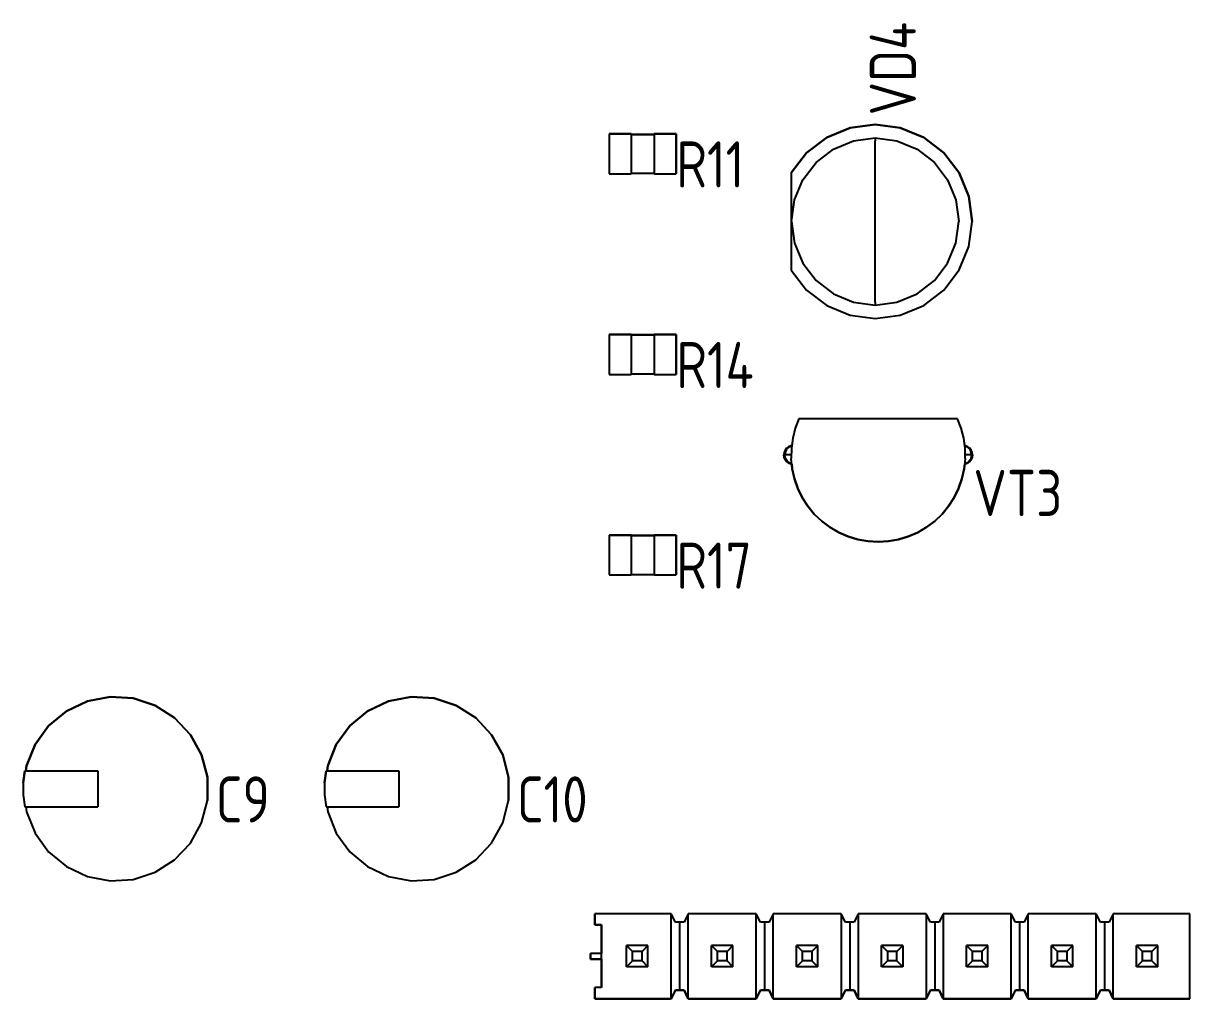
# Model space of a CAD drawing. Header units: inches. Extents: x 0 to 841, y -594 to 0.
# Drawn here: x 306.73 to 341.6, y -174.02 to -144.85 of the extents above; entities that cross this region are included whole.
import ezdxf

# ---------------------------------------------------------------- set-up
doc = ezdxf.new("R2010")
doc.units = ezdxf.units.IN
doc.header["$MEASUREMENT"] = 0
doc.styles.add('GOST type A0', font='gost.TTF', dxfattribs={"height": 2.116667})

msp = doc.modelspace()

# ---------------------------------------------------------------- linework, layer by layer
at = {"color": 7}
for p, q in [((324.243, -148.157), (324.243, -149.351)), ((324.903, -148.157), (324.243, -148.157)), ((324.243, -148.157), (324.243, -149.351)), ((324.243, -148.157), (324.903, -148.157)), ((324.243, -148.157), (324.243, -149.351)), ((324.903, -148.157), (324.243, -148.157)), ((324.243, -148.157), (324.243, -149.351)), ((324.243, -148.157), (324.903, -148.157)), ((324.903, -148.174), (324.903, -148.157)), ((324.903, -148.157), (324.903, -149.351)), ((324.903, -148.174), (324.903, -148.157)), ((324.903, -148.157), (324.903, -149.351)), ((326.249, -148.157), (325.589, -148.157)), ((325.589, -148.157), (325.589, -148.174)), ((325.589, -148.157), (325.589, -149.351)), ((325.589, -148.157), (326.249, -148.157)), ((326.249, -148.157), (325.589, -148.157)), ((325.589, -148.157), (325.589, -148.174)), ((325.589, -148.157), (325.589, -149.351)), ((325.589, -148.157), (326.249, -148.157)), ((326.249, -149.351), (326.249, -148.157)), ((326.249, -148.157), (326.249, -149.351)), ((326.249, -149.351), (326.249, -148.157)), ((326.249, -148.157), (326.249, -149.351)), ((331.446, -147.978), (330.747, -148.267)), ((330.747, -148.267), (331.446, -147.978)), ((331.446, -147.978), (330.747, -148.267)), ((330.747, -148.267), (331.446, -147.978)), ((332.196, -147.879), (331.446, -147.978)), ((331.446, -147.978), (332.196, -147.879)), ((332.196, -147.879), (331.446, -147.978)), ((331.446, -147.978), (332.196, -147.879)), ((332.947, -147.978), (332.196, -147.879)), ((332.196, -147.879), (332.947, -147.978)), ((332.947, -147.978), (332.196, -147.879)), ((332.196, -147.879), (332.947, -147.978)), ((333.646, -148.267), (332.947, -147.978)), ((332.947, -147.978), (333.646, -148.267)), ((333.646, -148.267), (332.947, -147.978)), ((332.947, -147.978), (333.646, -148.267)), ((325.589, -148.174), (324.903, -148.174)), ((324.903, -148.174), (325.589, -148.174)), ((325.589, -148.174), (324.903, -148.174)), ((324.903, -148.174), (325.589, -148.174)), ((330.747, -148.267), (330.147, -148.727)), ((330.147, -148.727), (330.747, -148.267)), ((330.747, -148.267), (330.147, -148.727)), ((330.147, -148.727), (330.747, -148.267)), ((330.946, -148.614), (331.549, -148.364)), ((330.946, -148.614), (331.549, -148.364)), ((331.549, -148.364), (332.196, -148.279)), ((331.549, -148.364), (332.196, -148.279)), ((332.196, -148.279), (332.843, -148.364)), ((332.196, -148.279), (332.196, -148.364)), ((332.196, -148.279), (332.843, -148.364)), ((332.196, -148.279), (332.196, -148.364)), ((332.196, -148.614), (332.196, -148.364)), ((332.196, -148.614), (332.196, -148.364)), ((332.843, -148.364), (333.446, -148.614)), ((332.843, -148.364), (333.446, -148.614)), ((334.247, -148.728), (333.646, -148.267)), ((333.646, -148.267), (334.247, -148.728)), ((334.247, -148.728), (333.646, -148.267)), ((333.646, -148.267), (334.247, -148.728)), ((330.147, -148.727), (329.686, -149.326)), ((329.686, -149.326), (330.147, -148.727)), ((330.147, -148.727), (329.686, -149.326)), ((329.686, -149.326), (330.147, -148.727)), ((330.428, -149.011), (330.946, -148.614)), ((330.428, -149.011), (330.946, -148.614)), ((332.196, -149.011), (332.196, -148.614)), ((332.196, -149.011), (332.196, -148.614)), ((333.446, -148.614), (333.964, -149.011)), ((333.446, -148.614), (333.964, -149.011)), ((334.708, -149.329), (334.247, -148.728)), ((334.247, -148.728), (334.708, -149.329)), ((334.708, -149.329), (334.247, -148.728)), ((334.247, -148.728), (334.708, -149.329)), ((330.031, -149.529), (330.428, -149.011)), ((330.031, -149.529), (330.428, -149.011)), ((332.196, -149.529), (332.196, -149.011)), ((332.196, -149.529), (332.196, -149.011)), ((333.964, -149.011), (334.361, -149.529)), ((333.964, -149.011), (334.361, -149.529)), ((324.243, -149.351), (324.903, -149.351)), ((324.243, -149.351), (324.903, -149.351)), ((324.243, -149.351), (324.903, -149.351)), ((324.243, -149.351), (324.903, -149.351)), ((324.903, -149.351), (324.903, -149.334)), ((324.903, -149.334), (325.589, -149.334)), ((324.903, -149.334), (325.589, -149.334)), ((324.903, -149.351), (324.903, -149.334)), ((324.903, -149.334), (325.589, -149.334)), ((324.903, -149.334), (325.589, -149.334)), ((325.589, -149.334), (325.589, -149.351)), ((325.589, -149.334), (325.589, -149.351)), ((325.589, -149.351), (326.249, -149.351)), ((325.589, -149.351), (326.249, -149.351)), ((325.589, -149.351), (326.249, -149.351)), ((325.589, -149.351), (326.249, -149.351)), ((329.686, -149.326), (329.686, -152.231)), ((329.686, -149.326), (329.686, -152.231)), ((329.686, -149.326), (329.686, -152.231)), ((329.686, -149.326), (329.686, -152.231)), ((329.781, -150.132), (330.031, -149.529)), ((329.781, -150.132), (330.031, -149.529)), ((332.196, -150.132), (332.196, -149.529)), ((332.196, -150.132), (332.196, -149.529)), ((334.361, -149.529), (334.611, -150.132)), ((334.361, -149.529), (334.611, -150.132)), ((334.997, -150.028), (334.708, -149.329)), ((334.708, -149.329), (334.997, -150.028)), ((334.997, -150.028), (334.708, -149.329)), ((334.708, -149.329), (334.997, -150.028)), ((329.696, -150.779), (329.781, -150.132)), ((329.696, -150.779), (329.781, -150.132)), ((332.196, -150.779), (332.196, -150.132)), ((332.196, -150.779), (332.196, -150.132)), ((334.611, -150.132), (334.696, -150.779)), ((334.611, -150.132), (334.696, -150.779)), ((335.096, -150.779), (334.997, -150.028)), ((334.997, -150.028), (335.096, -150.779)), ((335.096, -150.779), (334.997, -150.028)), ((334.997, -150.028), (335.096, -150.779)), ((329.696, -150.779), (329.781, -151.426)), ((329.696, -150.779), (329.781, -151.426)), ((332.196, -151.426), (332.196, -150.779)), ((332.196, -151.426), (332.196, -150.779)), ((334.611, -151.426), (334.696, -150.779)), ((334.611, -151.426), (334.696, -150.779)), ((334.997, -151.529), (335.096, -150.779)), ((334.997, -151.529), (335.096, -150.779)), ((334.997, -151.529), (335.096, -150.779)), ((334.997, -151.529), (335.096, -150.779)), ((329.781, -151.426), (330.031, -152.029)), ((329.781, -151.426), (330.031, -152.029)), ((332.196, -152.029), (332.196, -151.426)), ((332.196, -152.029), (332.196, -151.426)), ((334.361, -152.029), (334.611, -151.426)), ((334.361, -152.029), (334.611, -151.426)), ((334.708, -152.229), (334.997, -151.529)), ((334.708, -152.229), (334.997, -151.529)), ((334.708, -152.229), (334.997, -151.529)), ((334.708, -152.229), (334.997, -151.529)), ((329.686, -152.231), (330.147, -152.831)), ((329.686, -152.231), (330.147, -152.831)), ((329.686, -152.231), (330.147, -152.831)), ((329.686, -152.231), (330.147, -152.831)), ((330.031, -152.029), (330.428, -152.547)), ((330.031, -152.029), (330.428, -152.547)), ((332.196, -152.547), (332.196, -152.029)), ((332.196, -152.547), (332.196, -152.029)), ((333.964, -152.547), (334.361, -152.029)), ((333.964, -152.547), (334.361, -152.029)), ((334.247, -152.83), (334.708, -152.229)), ((334.247, -152.83), (334.708, -152.229)), ((334.247, -152.83), (334.708, -152.229)), ((334.247, -152.83), (334.708, -152.229)), ((330.428, -152.547), (330.946, -152.944)), ((330.428, -152.547), (330.946, -152.944)), ((332.196, -152.944), (332.196, -152.547)), ((332.196, -152.944), (332.196, -152.547)), ((333.446, -152.944), (333.964, -152.547)), ((333.446, -152.944), (333.964, -152.547)), ((330.147, -152.831), (330.747, -153.291)), ((330.147, -152.831), (330.747, -153.291)), ((330.147, -152.831), (330.747, -153.291)), ((330.147, -152.831), (330.747, -153.291)), ((330.946, -152.944), (331.549, -153.194)), ((330.946, -152.944), (331.549, -153.194)), ((332.196, -153.194), (332.196, -152.944)), ((332.196, -153.194), (332.196, -152.944)), ((332.843, -153.194), (333.446, -152.944)), ((332.843, -153.194), (333.446, -152.944)), ((333.646, -153.29), (334.247, -152.83)), ((333.646, -153.29), (334.247, -152.83)), ((333.646, -153.29), (334.247, -152.83)), ((333.646, -153.29), (334.247, -152.83)), ((330.747, -153.291), (331.446, -153.58)), ((330.747, -153.291), (331.446, -153.58)), ((330.747, -153.291), (331.446, -153.58)), ((330.747, -153.291), (331.446, -153.58)), ((331.549, -153.194), (332.196, -153.279)), ((331.549, -153.194), (332.196, -153.279)), ((332.196, -153.279), (332.843, -153.194)), ((332.196, -153.194), (332.196, -153.279)), ((332.196, -153.279), (332.843, -153.194)), ((332.196, -153.194), (332.196, -153.279)), ((332.947, -153.58), (333.646, -153.29)), ((332.947, -153.58), (333.646, -153.29)), ((332.947, -153.58), (333.646, -153.29)), ((332.947, -153.58), (333.646, -153.29)), ((331.446, -153.58), (332.196, -153.679)), ((331.446, -153.58), (332.196, -153.679)), ((331.446, -153.58), (332.196, -153.679)), ((331.446, -153.58), (332.196, -153.679)), ((332.196, -153.679), (332.947, -153.58)), ((332.196, -153.679), (332.947, -153.58)), ((332.196, -153.679), (332.947, -153.58)), ((332.196, -153.679), (332.947, -153.58)), ((324.243, -154.157), (324.243, -155.351)), ((324.903, -154.157), (324.243, -154.157)), ((324.243, -154.157), (324.243, -155.351)), ((324.243, -154.157), (324.903, -154.157)), ((324.243, -154.157), (324.243, -155.351)), ((324.903, -154.157), (324.243, -154.157)), ((324.243, -154.157), (324.243, -155.351)), ((324.243, -154.157), (324.903, -154.157)), ((324.903, -154.174), (324.903, -154.157)), ((324.903, -154.157), (324.903, -155.351)), ((324.903, -154.174), (324.903, -154.157)), ((324.903, -154.157), (324.903, -155.351)), ((325.589, -154.174), (324.903, -154.174)), ((324.903, -154.174), (325.589, -154.174)), ((325.589, -154.174), (324.903, -154.174)), ((324.903, -154.174), (325.589, -154.174)), ((326.249, -154.157), (325.589, -154.157)), ((325.589, -154.157), (325.589, -154.174)), ((325.589, -154.157), (325.589, -155.351)), ((325.589, -154.157), (326.249, -154.157)), ((326.249, -154.157), (325.589, -154.157)), ((325.589, -154.157), (325.589, -154.174)), ((325.589, -154.157), (325.589, -155.351)), ((325.589, -154.157), (326.249, -154.157)), ((326.249, -155.351), (326.249, -154.157)), ((326.249, -154.157), (326.249, -155.351)), ((326.249, -155.351), (326.249, -154.157)), ((326.249, -154.157), (326.249, -155.351)), ((324.243, -155.351), (324.903, -155.351)), ((324.243, -155.351), (324.903, -155.351)), ((324.243, -155.351), (324.903, -155.351)), ((324.243, -155.351), (324.903, -155.351)), ((324.903, -155.351), (324.903, -155.334)), ((324.903, -155.334), (325.589, -155.334)), ((324.903, -155.334), (325.589, -155.334)), ((324.903, -155.351), (324.903, -155.334)), ((324.903, -155.334), (325.589, -155.334)), ((324.903, -155.334), (325.589, -155.334)), ((325.589, -155.334), (325.589, -155.351)), ((325.589, -155.334), (325.589, -155.351)), ((325.589, -155.351), (326.249, -155.351)), ((325.589, -155.351), (326.249, -155.351)), ((325.589, -155.351), (326.249, -155.351)), ((325.589, -155.351), (326.249, -155.351)), ((329.917, -156.679), (329.807, -156.964)), ((329.917, -156.679), (329.807, -156.964)), ((329.917, -156.679), (329.807, -156.964)), ((329.917, -156.679), (329.807, -156.964)), ((334.655, -156.679), (329.917, -156.679)), ((334.655, -156.679), (329.917, -156.679)), ((334.655, -156.679), (329.917, -156.679)), ((334.655, -156.679), (329.917, -156.679)), ((334.765, -156.964), (334.655, -156.679)), ((334.765, -156.964), (334.655, -156.679)), ((334.765, -156.964), (334.655, -156.679)), ((334.765, -156.964), (334.655, -156.679)), ((329.807, -156.964), (329.731, -157.261)), ((329.807, -156.964), (329.731, -157.261)), ((329.807, -156.964), (329.731, -157.261)), ((329.807, -156.964), (329.731, -157.261)), ((334.841, -157.261), (334.765, -156.964)), ((334.841, -157.261), (334.765, -156.964)), ((334.841, -157.261), (334.765, -156.964)), ((334.841, -157.261), (334.765, -156.964)), ((329.549, -157.561), (329.504, -157.619)), ((329.549, -157.561), (329.504, -157.619)), ((329.549, -157.561), (329.504, -157.619)), ((329.549, -157.561), (329.504, -157.619)), ((329.575, -157.561), (329.532, -157.619)), ((329.575, -157.561), (329.532, -157.619)), ((329.606, -157.517), (329.549, -157.561)), ((329.606, -157.517), (329.549, -157.561)), ((329.606, -157.517), (329.549, -157.561)), ((329.606, -157.517), (329.549, -157.561)), ((329.631, -157.517), (329.575, -157.561)), ((329.631, -157.517), (329.575, -157.561)), ((329.674, -157.489), (329.606, -157.517)), ((329.674, -157.489), (329.606, -157.517)), ((329.674, -157.489), (329.606, -157.517)), ((329.674, -157.489), (329.606, -157.517)), ((329.696, -157.489), (329.631, -157.517)), ((329.696, -157.489), (329.631, -157.517)), ((329.7, -157.486), (329.674, -157.489)), ((329.7, -157.486), (329.674, -157.489)), ((329.7, -157.486), (329.674, -157.489)), ((329.7, -157.486), (329.674, -157.489)), ((329.69, -157.564), (329.685, -157.87)), ((329.69, -157.564), (329.685, -157.87)), ((329.731, -157.261), (329.69, -157.564)), ((329.731, -157.261), (329.69, -157.564)), ((329.7, -157.489), (329.696, -157.489)), ((329.7, -157.489), (329.696, -157.489)), ((329.731, -157.261), (329.7, -157.486)), ((329.731, -157.261), (329.7, -157.486)), ((334.872, -157.489), (334.841, -157.261)), ((334.882, -157.564), (334.841, -157.261)), ((334.872, -157.489), (334.841, -157.261)), ((334.882, -157.564), (334.841, -157.261)), ((334.898, -157.489), (334.872, -157.486)), ((334.872, -157.486), (334.872, -157.489)), ((334.898, -157.489), (334.872, -157.486)), ((334.898, -157.489), (334.872, -157.486)), ((334.872, -157.486), (334.872, -157.489)), ((334.898, -157.489), (334.872, -157.486)), ((334.876, -157.489), (334.872, -157.489)), ((334.876, -157.489), (334.872, -157.489)), ((334.941, -157.517), (334.876, -157.489)), ((334.941, -157.517), (334.876, -157.489)), ((334.887, -157.87), (334.882, -157.564)), ((334.887, -157.87), (334.882, -157.564)), ((334.966, -157.517), (334.898, -157.489)), ((334.966, -157.517), (334.898, -157.489)), ((334.966, -157.517), (334.898, -157.489)), ((334.966, -157.517), (334.898, -157.489)), ((334.997, -157.561), (334.941, -157.517)), ((334.997, -157.561), (334.941, -157.517)), ((335.024, -157.561), (334.966, -157.517)), ((335.024, -157.561), (334.966, -157.517)), ((335.024, -157.561), (334.966, -157.517)), ((335.024, -157.561), (334.966, -157.517)), ((335.04, -157.619), (334.997, -157.561)), ((335.04, -157.619), (334.997, -157.561)), ((335.068, -157.619), (335.024, -157.561)), ((335.068, -157.619), (335.024, -157.561)), ((335.068, -157.619), (335.024, -157.561)), ((335.068, -157.619), (335.024, -157.561)), ((329.476, -157.687), (329.467, -157.759)), ((329.476, -157.687), (329.467, -157.759)), ((329.476, -157.687), (329.467, -157.759)), ((329.476, -157.687), (329.467, -157.759)), ((329.467, -157.759), (329.476, -157.831)), ((329.476, -157.831), (329.467, -157.759)), ((329.47, -157.759), (329.467, -157.759)), ((329.467, -157.759), (329.476, -157.831)), ((329.476, -157.831), (329.467, -157.759)), ((329.47, -157.759), (329.467, -157.759)), ((329.48, -157.759), (329.47, -157.759)), ((329.48, -157.759), (329.47, -157.759)), ((329.504, -157.619), (329.476, -157.687)), ((329.504, -157.619), (329.476, -157.687)), ((329.504, -157.619), (329.476, -157.687)), ((329.504, -157.619), (329.476, -157.687)), ((329.476, -157.831), (329.504, -157.899)), ((329.504, -157.899), (329.476, -157.831)), ((329.476, -157.831), (329.504, -157.899)), ((329.504, -157.899), (329.476, -157.831)), ((329.497, -157.759), (329.48, -157.759)), ((329.497, -157.759), (329.48, -157.759)), ((329.505, -157.687), (329.497, -157.759)), ((329.505, -157.687), (329.497, -157.759)), ((329.505, -157.831), (329.497, -157.759)), ((329.687, -157.759), (329.497, -157.759)), ((329.505, -157.831), (329.497, -157.759)), ((329.687, -157.759), (329.497, -157.759)), ((329.504, -157.899), (329.549, -157.956)), ((329.549, -157.956), (329.504, -157.899)), ((329.504, -157.899), (329.549, -157.956)), ((329.549, -157.956), (329.504, -157.899)), ((329.532, -157.619), (329.505, -157.687)), ((329.532, -157.619), (329.505, -157.687)), ((329.532, -157.899), (329.505, -157.831)), ((329.532, -157.899), (329.505, -157.831)), ((329.575, -157.956), (329.532, -157.899)), ((329.575, -157.956), (329.532, -157.899)), ((329.716, -158.174), (329.685, -157.87)), ((329.716, -158.174), (329.685, -157.87)), ((334.887, -157.87), (334.856, -158.174)), ((334.887, -157.87), (334.856, -158.174)), ((335.075, -157.759), (334.885, -157.759)), ((335.075, -157.759), (334.885, -157.759)), ((335.04, -157.899), (334.997, -157.956)), ((335.04, -157.899), (334.997, -157.956)), ((335.024, -157.956), (335.068, -157.899)), ((335.068, -157.899), (335.024, -157.956)), ((335.024, -157.956), (335.068, -157.899)), ((335.068, -157.899), (335.024, -157.956)), ((335.067, -157.687), (335.04, -157.619)), ((335.067, -157.687), (335.04, -157.619)), ((335.067, -157.831), (335.04, -157.899)), ((335.067, -157.831), (335.04, -157.899)), ((335.075, -157.759), (335.067, -157.687)), ((335.075, -157.759), (335.067, -157.687)), ((335.075, -157.759), (335.067, -157.831)), ((335.075, -157.759), (335.067, -157.831)), ((335.096, -157.687), (335.068, -157.619)), ((335.096, -157.687), (335.068, -157.619)), ((335.096, -157.687), (335.068, -157.619)), ((335.096, -157.687), (335.068, -157.619)), ((335.068, -157.899), (335.096, -157.831)), ((335.096, -157.831), (335.068, -157.899)), ((335.068, -157.899), (335.096, -157.831)), ((335.096, -157.831), (335.068, -157.899)), ((335.092, -157.759), (335.075, -157.759)), ((335.092, -157.759), (335.075, -157.759)), ((335.102, -157.759), (335.092, -157.759)), ((335.102, -157.759), (335.092, -157.759)), ((335.105, -157.759), (335.096, -157.687)), ((335.105, -157.759), (335.096, -157.687)), ((335.105, -157.759), (335.096, -157.687)), ((335.105, -157.759), (335.096, -157.687)), ((335.096, -157.831), (335.105, -157.759)), ((335.105, -157.759), (335.096, -157.831)), ((335.096, -157.831), (335.105, -157.759)), ((335.105, -157.759), (335.096, -157.831)), ((335.105, -157.759), (335.102, -157.759)), ((335.105, -157.759), (335.102, -157.759)), ((329.549, -157.956), (329.606, -158.001)), ((329.606, -158.001), (329.549, -157.956)), ((329.549, -157.956), (329.606, -158.001)), ((329.606, -158.001), (329.549, -157.956)), ((329.631, -158.001), (329.575, -157.956)), ((329.631, -158.001), (329.575, -157.956)), ((329.606, -158.001), (329.674, -158.029)), ((329.674, -158.029), (329.606, -158.001)), ((329.606, -158.001), (329.674, -158.029)), ((329.674, -158.029), (329.606, -158.001)), ((329.696, -158.029), (329.631, -158.001)), ((329.696, -158.029), (329.631, -158.001)), ((329.674, -158.029), (329.701, -158.032)), ((329.701, -158.032), (329.674, -158.029)), ((329.674, -158.029), (329.701, -158.032)), ((329.701, -158.032), (329.674, -158.029)), ((329.701, -158.029), (329.696, -158.029)), ((329.701, -158.029), (329.696, -158.029)), ((329.701, -158.032), (329.716, -158.174)), ((329.701, -158.032), (329.716, -158.174)), ((329.716, -158.174), (329.782, -158.472)), ((329.782, -158.472), (329.716, -158.174)), ((329.716, -158.174), (329.782, -158.472)), ((329.782, -158.472), (329.716, -158.174)), ((334.79, -158.472), (334.856, -158.174)), ((334.856, -158.174), (334.79, -158.472)), ((334.79, -158.472), (334.856, -158.174)), ((334.856, -158.174), (334.79, -158.472)), ((334.856, -158.174), (334.871, -158.029)), ((334.856, -158.174), (334.871, -158.029)), ((334.871, -158.029), (334.871, -158.032)), ((334.871, -158.032), (334.898, -158.029)), ((334.876, -158.029), (334.871, -158.029)), ((334.898, -158.029), (334.871, -158.032)), ((334.871, -158.029), (334.871, -158.032)), ((334.871, -158.032), (334.898, -158.029)), ((334.876, -158.029), (334.871, -158.029)), ((334.898, -158.029), (334.871, -158.032)), ((334.941, -158.001), (334.876, -158.029)), ((334.941, -158.001), (334.876, -158.029)), ((334.898, -158.029), (334.966, -158.001)), ((334.966, -158.001), (334.898, -158.029)), ((334.898, -158.029), (334.966, -158.001)), ((334.966, -158.001), (334.898, -158.029)), ((334.997, -157.956), (334.941, -158.001)), ((334.997, -157.956), (334.941, -158.001)), ((334.966, -158.001), (335.024, -157.956)), ((335.024, -157.956), (334.966, -158.001)), ((334.966, -158.001), (335.024, -157.956)), ((335.024, -157.956), (334.966, -158.001)), ((329.782, -158.472), (329.883, -158.761)), ((329.883, -158.761), (329.782, -158.472)), ((329.782, -158.472), (329.883, -158.761)), ((329.883, -158.761), (329.782, -158.472)), ((334.689, -158.761), (334.79, -158.472)), ((334.79, -158.472), (334.689, -158.761)), ((334.689, -158.761), (334.79, -158.472)), ((334.79, -158.472), (334.689, -158.761)), ((329.883, -158.761), (330.017, -159.036)), ((330.017, -159.036), (329.883, -158.761)), ((329.883, -158.761), (330.017, -159.036)), ((330.017, -159.036), (329.883, -158.761)), ((334.555, -159.036), (334.689, -158.761)), ((334.689, -158.761), (334.555, -159.036)), ((334.555, -159.036), (334.689, -158.761)), ((334.689, -158.761), (334.555, -159.036)), ((330.017, -159.036), (330.183, -159.293)), ((330.183, -159.293), (330.017, -159.036)), ((330.017, -159.036), (330.183, -159.293)), ((330.183, -159.293), (330.017, -159.036)), ((330.183, -159.293), (330.377, -159.53)), ((330.377, -159.53), (330.183, -159.293)), ((330.183, -159.293), (330.377, -159.53)), ((330.377, -159.53), (330.183, -159.293)), ((334.195, -159.53), (334.389, -159.293)), ((334.389, -159.293), (334.195, -159.53)), ((334.195, -159.53), (334.389, -159.293)), ((334.389, -159.293), (334.195, -159.53)), ((334.389, -159.293), (334.555, -159.036)), ((334.555, -159.036), (334.389, -159.293)), ((334.389, -159.293), (334.555, -159.036)), ((334.555, -159.036), (334.389, -159.293)), ((330.377, -159.53), (330.598, -159.741)), ((330.598, -159.741), (330.377, -159.53)), ((330.377, -159.53), (330.598, -159.741)), ((330.598, -159.741), (330.377, -159.53)), ((333.974, -159.741), (334.195, -159.53)), ((334.195, -159.53), (333.974, -159.741)), ((333.974, -159.741), (334.195, -159.53)), ((334.195, -159.53), (333.974, -159.741)), ((330.598, -159.741), (330.842, -159.925)), ((330.842, -159.925), (330.598, -159.741)), ((330.598, -159.741), (330.842, -159.925)), ((330.842, -159.925), (330.598, -159.741)), ((330.842, -159.925), (331.106, -160.08)), ((331.106, -160.08), (330.842, -159.925)), ((330.842, -159.925), (331.106, -160.08)), ((331.106, -160.08), (330.842, -159.925)), ((333.466, -160.08), (333.73, -159.925)), ((333.73, -159.925), (333.466, -160.08)), ((333.466, -160.08), (333.73, -159.925)), ((333.73, -159.925), (333.466, -160.08)), ((333.73, -159.925), (333.974, -159.741)), ((333.974, -159.741), (333.73, -159.925)), ((333.73, -159.925), (333.974, -159.741)), ((333.974, -159.741), (333.73, -159.925)), ((324.243, -160.157), (324.243, -161.351)), ((324.903, -160.157), (324.243, -160.157)), ((324.243, -160.157), (324.243, -161.351)), ((324.243, -160.157), (324.903, -160.157)), ((324.243, -160.157), (324.243, -161.351)), ((324.903, -160.157), (324.243, -160.157)), ((324.243, -160.157), (324.243, -161.351)), ((324.243, -160.157), (324.903, -160.157)), ((324.903, -160.174), (324.903, -160.157)), ((324.903, -160.157), (324.903, -161.351)), ((324.903, -160.174), (324.903, -160.157)), ((324.903, -160.157), (324.903, -161.351)), ((325.589, -160.174), (324.903, -160.174)), ((324.903, -160.174), (325.589, -160.174)), ((325.589, -160.174), (324.903, -160.174)), ((324.903, -160.174), (325.589, -160.174)), ((326.249, -160.157), (325.589, -160.157)), ((325.589, -160.157), (325.589, -160.174)), ((325.589, -160.157), (325.589, -161.351)), ((325.589, -160.157), (326.249, -160.157)), ((326.249, -160.157), (325.589, -160.157)), ((325.589, -160.157), (325.589, -160.174)), ((325.589, -160.157), (325.589, -161.351)), ((325.589, -160.157), (326.249, -160.157)), ((326.249, -161.351), (326.249, -160.157)), ((326.249, -160.157), (326.249, -161.351)), ((326.249, -161.351), (326.249, -160.157)), ((326.249, -160.157), (326.249, -161.351)), ((331.106, -160.08), (331.387, -160.202)), ((331.387, -160.202), (331.106, -160.08)), ((331.106, -160.08), (331.387, -160.202)), ((331.387, -160.202), (331.106, -160.08)), ((331.387, -160.202), (331.68, -160.291)), ((331.68, -160.291), (331.387, -160.202)), ((331.387, -160.202), (331.68, -160.291)), ((331.68, -160.291), (331.387, -160.202)), ((331.68, -160.291), (331.981, -160.344)), ((331.981, -160.344), (331.68, -160.291)), ((331.68, -160.291), (331.981, -160.344)), ((331.981, -160.344), (331.68, -160.291)), ((331.981, -160.344), (332.286, -160.362)), ((332.286, -160.362), (331.981, -160.344)), ((331.981, -160.344), (332.286, -160.362)), ((332.286, -160.362), (331.981, -160.344)), ((332.286, -160.362), (332.591, -160.344)), ((332.591, -160.344), (332.286, -160.362)), ((332.286, -160.362), (332.591, -160.344)), ((332.591, -160.344), (332.286, -160.362)), ((332.591, -160.344), (332.893, -160.291)), ((332.893, -160.291), (332.591, -160.344)), ((332.591, -160.344), (332.893, -160.291)), ((332.893, -160.291), (332.591, -160.344)), ((332.893, -160.291), (333.185, -160.202)), ((333.185, -160.202), (332.893, -160.291)), ((332.893, -160.291), (333.185, -160.202)), ((333.185, -160.202), (332.893, -160.291)), ((333.185, -160.202), (333.466, -160.08)), ((333.466, -160.08), (333.185, -160.202)), ((333.185, -160.202), (333.466, -160.08)), ((333.466, -160.08), (333.185, -160.202)), ((324.243, -161.351), (324.903, -161.351)), ((324.243, -161.351), (324.903, -161.351)), ((324.243, -161.351), (324.903, -161.351)), ((324.243, -161.351), (324.903, -161.351)), ((324.903, -161.351), (324.903, -161.334)), ((324.903, -161.334), (325.589, -161.334)), ((324.903, -161.334), (325.589, -161.334)), ((324.903, -161.351), (324.903, -161.334)), ((324.903, -161.334), (325.589, -161.334)), ((324.903, -161.334), (325.589, -161.334)), ((325.589, -161.334), (325.589, -161.351)), ((325.589, -161.334), (325.589, -161.351)), ((325.589, -161.351), (326.249, -161.351)), ((325.589, -161.351), (326.249, -161.351)), ((325.589, -161.351), (326.249, -161.351)), ((325.589, -161.351), (326.249, -161.351)), ((308.65, -165.127), (308.025, -165.421)), ((308.025, -165.421), (308.65, -165.127)), ((308.65, -165.127), (308.025, -165.421)), ((308.025, -165.421), (308.65, -165.127)), ((309.328, -164.998), (308.65, -165.127)), ((308.65, -165.127), (309.328, -164.998)), ((309.328, -164.998), (308.65, -165.127)), ((308.65, -165.127), (309.328, -164.998)), ((310.018, -165.041), (309.328, -164.998)), ((309.328, -164.998), (310.018, -165.041)), ((310.018, -165.041), (309.328, -164.998)), ((309.328, -164.998), (310.018, -165.041)), ((310.675, -165.255), (310.018, -165.041)), ((310.018, -165.041), (310.675, -165.255)), ((310.675, -165.255), (310.018, -165.041)), ((310.018, -165.041), (310.675, -165.255)), ((317.65, -165.127), (317.025, -165.421)), ((317.025, -165.421), (317.65, -165.127)), ((317.65, -165.127), (317.025, -165.421)), ((317.025, -165.421), (317.65, -165.127)), ((318.328, -164.998), (317.65, -165.127)), ((317.65, -165.127), (318.328, -164.998)), ((318.328, -164.998), (317.65, -165.127)), ((317.65, -165.127), (318.328, -164.998)), ((319.018, -165.041), (318.328, -164.998)), ((318.328, -164.998), (319.018, -165.041)), ((319.018, -165.041), (318.328, -164.998)), ((318.328, -164.998), (319.018, -165.041)), ((319.675, -165.255), (319.018, -165.041)), ((319.018, -165.041), (319.675, -165.255)), ((319.675, -165.255), (319.018, -165.041)), ((319.018, -165.041), (319.675, -165.255)), ((308.025, -165.421), (307.492, -165.862)), ((307.492, -165.862), (308.025, -165.421)), ((308.025, -165.421), (307.492, -165.862)), ((307.492, -165.862), (308.025, -165.421)), ((311.258, -165.625), (310.675, -165.255)), ((310.675, -165.255), (311.258, -165.625)), ((311.258, -165.625), (310.675, -165.255)), ((310.675, -165.255), (311.258, -165.625)), ((317.025, -165.421), (316.492, -165.862)), ((316.492, -165.862), (317.025, -165.421)), ((317.025, -165.421), (316.492, -165.862)), ((316.492, -165.862), (317.025, -165.421)), ((320.258, -165.625), (319.675, -165.255)), ((319.675, -165.255), (320.258, -165.625)), ((320.258, -165.625), (319.675, -165.255)), ((319.675, -165.255), (320.258, -165.625)), ((307.492, -165.862), (307.086, -166.42)), ((307.086, -166.42), (307.492, -165.862)), ((307.492, -165.862), (307.086, -166.42)), ((307.086, -166.42), (307.492, -165.862)), ((311.731, -166.128), (311.258, -165.625)), ((311.258, -165.625), (311.731, -166.128)), ((311.731, -166.128), (311.258, -165.625)), ((311.258, -165.625), (311.731, -166.128)), ((316.492, -165.862), (316.086, -166.42)), ((316.086, -166.42), (316.492, -165.862)), ((316.492, -165.862), (316.086, -166.42)), ((316.086, -166.42), (316.492, -165.862)), ((320.731, -166.128), (320.258, -165.625)), ((320.258, -165.625), (320.731, -166.128)), ((320.731, -166.128), (320.258, -165.625)), ((320.258, -165.625), (320.731, -166.128)), ((312.064, -166.734), (311.731, -166.128)), ((311.731, -166.128), (312.064, -166.734)), ((312.064, -166.734), (311.731, -166.128)), ((311.731, -166.128), (312.064, -166.734)), ((321.064, -166.734), (320.731, -166.128)), ((320.731, -166.128), (321.064, -166.734)), ((321.064, -166.734), (320.731, -166.128)), ((320.731, -166.128), (321.064, -166.734)), ((307.086, -166.42), (306.832, -167.063)), ((306.832, -167.063), (307.086, -166.42)), ((307.086, -166.42), (306.832, -167.063)), ((306.832, -167.063), (307.086, -166.42)), ((316.086, -166.42), (315.832, -167.063)), ((315.832, -167.063), (316.086, -166.42)), ((316.086, -166.42), (315.832, -167.063)), ((315.832, -167.063), (316.086, -166.42)), ((312.235, -167.403), (312.064, -166.734)), ((312.064, -166.734), (312.235, -167.403)), ((312.235, -167.403), (312.064, -166.734)), ((312.064, -166.734), (312.235, -167.403)), ((321.235, -167.403), (321.064, -166.734)), ((321.064, -166.734), (321.235, -167.403)), ((321.235, -167.403), (321.064, -166.734)), ((321.064, -166.734), (321.235, -167.403)), ((306.782, -167.21), (306.735, -167.568)), ((306.735, -167.568), (306.782, -167.21)), ((306.782, -167.21), (306.735, -167.568)), ((306.735, -167.568), (306.782, -167.21)), ((306.813, -167.21), (306.782, -167.21)), ((306.782, -167.21), (308.959, -167.21)), ((306.813, -167.21), (306.782, -167.21)), ((306.782, -167.21), (308.959, -167.21)), ((306.832, -167.063), (306.813, -167.21)), ((306.813, -167.21), (306.832, -167.063)), ((306.832, -167.063), (306.813, -167.21)), ((306.813, -167.21), (306.832, -167.063)), ((308.959, -167.21), (308.959, -168.286)), ((308.959, -167.21), (308.959, -168.286)), ((315.782, -167.21), (315.735, -167.568)), ((315.735, -167.568), (315.782, -167.21)), ((315.782, -167.21), (315.735, -167.568)), ((315.735, -167.568), (315.782, -167.21)), ((315.813, -167.21), (315.782, -167.21)), ((315.782, -167.21), (317.959, -167.21)), ((315.813, -167.21), (315.782, -167.21)), ((315.782, -167.21), (317.959, -167.21)), ((315.832, -167.063), (315.813, -167.21)), ((315.813, -167.21), (315.832, -167.063)), ((315.832, -167.063), (315.813, -167.21)), ((315.813, -167.21), (315.832, -167.063)), ((317.959, -167.21), (317.959, -168.286)), ((317.959, -167.21), (317.959, -168.286)), ((306.735, -167.568), (306.735, -167.929)), ((306.735, -167.568), (306.735, -167.929)), ((306.735, -167.568), (306.735, -167.929)), ((306.735, -167.568), (306.735, -167.929)), ((312.235, -168.094), (312.235, -167.403)), ((312.235, -167.403), (312.235, -168.094)), ((312.235, -168.094), (312.235, -167.403)), ((312.235, -167.403), (312.235, -168.094)), ((315.735, -167.568), (315.735, -167.929)), ((315.735, -167.568), (315.735, -167.929)), ((315.735, -167.568), (315.735, -167.929)), ((315.735, -167.568), (315.735, -167.929)), ((321.235, -168.094), (321.235, -167.403)), ((321.235, -167.403), (321.235, -168.094)), ((321.235, -168.094), (321.235, -167.403)), ((321.235, -167.403), (321.235, -168.094)), ((306.735, -167.929), (306.782, -168.286)), ((306.735, -167.929), (306.782, -168.286)), ((306.735, -167.929), (306.782, -168.286)), ((306.735, -167.929), (306.782, -168.286)), ((315.735, -167.929), (315.782, -168.286)), ((315.735, -167.929), (315.782, -168.286)), ((315.735, -167.929), (315.782, -168.286)), ((315.735, -167.929), (315.782, -168.286)), ((306.782, -168.286), (306.813, -168.286)), ((306.782, -168.286), (308.959, -168.286)), ((306.782, -168.286), (306.813, -168.286)), ((306.782, -168.286), (308.959, -168.286)), ((306.813, -168.286), (306.832, -168.434)), ((306.813, -168.286), (306.832, -168.434)), ((306.813, -168.286), (306.832, -168.434)), ((306.813, -168.286), (306.832, -168.434)), ((312.064, -168.763), (312.235, -168.094)), ((312.064, -168.763), (312.235, -168.094)), ((312.064, -168.763), (312.235, -168.094)), ((312.064, -168.763), (312.235, -168.094)), ((315.782, -168.286), (315.813, -168.286)), ((315.782, -168.286), (317.959, -168.286)), ((315.782, -168.286), (315.813, -168.286)), ((315.782, -168.286), (317.959, -168.286)), ((315.813, -168.286), (315.832, -168.434)), ((315.813, -168.286), (315.832, -168.434)), ((315.813, -168.286), (315.832, -168.434)), ((315.813, -168.286), (315.832, -168.434)), ((321.064, -168.763), (321.235, -168.094)), ((321.064, -168.763), (321.235, -168.094)), ((321.064, -168.763), (321.235, -168.094)), ((321.064, -168.763), (321.235, -168.094)), ((306.832, -168.434), (307.086, -169.076)), ((306.832, -168.434), (307.086, -169.076)), ((306.832, -168.434), (307.086, -169.076)), ((306.832, -168.434), (307.086, -169.076)), ((315.832, -168.434), (316.086, -169.076)), ((315.832, -168.434), (316.086, -169.076)), ((315.832, -168.434), (316.086, -169.076)), ((315.832, -168.434), (316.086, -169.076)), ((311.731, -169.368), (312.064, -168.763)), ((311.731, -169.368), (312.064, -168.763)), ((311.731, -169.368), (312.064, -168.763)), ((311.731, -169.368), (312.064, -168.763)), ((320.731, -169.368), (321.064, -168.763)), ((320.731, -169.368), (321.064, -168.763)), ((320.731, -169.368), (321.064, -168.763)), ((320.731, -169.368), (321.064, -168.763)), ((307.086, -169.076), (307.492, -169.635)), ((307.086, -169.076), (307.492, -169.635)), ((307.086, -169.076), (307.492, -169.635)), ((307.086, -169.076), (307.492, -169.635)), ((311.258, -169.872), (311.731, -169.368)), ((311.258, -169.872), (311.731, -169.368)), ((311.258, -169.872), (311.731, -169.368)), ((311.258, -169.872), (311.731, -169.368)), ((316.086, -169.076), (316.492, -169.635)), ((316.086, -169.076), (316.492, -169.635)), ((316.086, -169.076), (316.492, -169.635)), ((316.086, -169.076), (316.492, -169.635)), ((320.258, -169.872), (320.731, -169.368)), ((320.258, -169.872), (320.731, -169.368)), ((320.258, -169.872), (320.731, -169.368)), ((320.258, -169.872), (320.731, -169.368)), ((307.492, -169.635), (308.025, -170.075)), ((307.492, -169.635), (308.025, -170.075)), ((307.492, -169.635), (308.025, -170.075)), ((307.492, -169.635), (308.025, -170.075)), ((316.492, -169.635), (317.025, -170.075)), ((316.492, -169.635), (317.025, -170.075)), ((316.492, -169.635), (317.025, -170.075)), ((316.492, -169.635), (317.025, -170.075)), ((308.025, -170.075), (308.65, -170.369)), ((308.025, -170.075), (308.65, -170.369)), ((308.025, -170.075), (308.65, -170.369)), ((308.025, -170.075), (308.65, -170.369)), ((310.675, -170.242), (311.258, -169.872)), ((310.675, -170.242), (311.258, -169.872)), ((310.675, -170.242), (311.258, -169.872)), ((310.675, -170.242), (311.258, -169.872)), ((317.025, -170.075), (317.65, -170.369)), ((317.025, -170.075), (317.65, -170.369)), ((317.025, -170.075), (317.65, -170.369)), ((317.025, -170.075), (317.65, -170.369)), ((319.675, -170.242), (320.258, -169.872)), ((319.675, -170.242), (320.258, -169.872)), ((319.675, -170.242), (320.258, -169.872)), ((319.675, -170.242), (320.258, -169.872)), ((308.65, -170.369), (309.328, -170.499)), ((308.65, -170.369), (309.328, -170.499)), ((308.65, -170.369), (309.328, -170.499)), ((308.65, -170.369), (309.328, -170.499)), ((309.328, -170.499), (310.018, -170.455)), ((309.328, -170.499), (310.018, -170.455)), ((309.328, -170.499), (310.018, -170.455)), ((309.328, -170.499), (310.018, -170.455)), ((310.018, -170.455), (310.675, -170.242)), ((310.018, -170.455), (310.675, -170.242)), ((310.018, -170.455), (310.675, -170.242)), ((310.018, -170.455), (310.675, -170.242)), ((317.65, -170.369), (318.328, -170.499)), ((317.65, -170.369), (318.328, -170.499)), ((317.65, -170.369), (318.328, -170.499)), ((317.65, -170.369), (318.328, -170.499)), ((318.328, -170.499), (319.018, -170.455)), ((318.328, -170.499), (319.018, -170.455)), ((318.328, -170.499), (319.018, -170.455)), ((318.328, -170.499), (319.018, -170.455)), ((319.018, -170.455), (319.675, -170.242)), ((319.018, -170.455), (319.675, -170.242)), ((319.018, -170.455), (319.675, -170.242)), ((319.018, -170.455), (319.675, -170.242)), ((326.102, -171.484), (323.816, -171.484)), ((323.816, -171.484), (323.816, -171.814)), ((323.816, -171.814), (323.816, -171.484)), ((326.102, -171.484), (323.816, -171.484)), ((326.102, -171.484), (323.816, -171.484)), ((323.816, -171.484), (323.816, -171.814)), ((323.816, -171.814), (323.816, -171.484)), ((326.102, -171.484), (323.816, -171.484)), ((326.226, -171.738), (326.102, -171.484)), ((326.226, -171.738), (326.102, -171.484)), ((326.102, -174.024), (326.102, -171.484)), ((326.226, -171.738), (326.102, -171.484)), ((326.226, -171.738), (326.102, -171.484)), ((326.102, -174.024), (326.102, -171.484)), ((326.61, -171.484), (326.486, -171.738)), ((326.61, -171.484), (326.486, -171.738)), ((326.61, -171.484), (326.486, -171.738)), ((326.61, -171.484), (326.486, -171.738)), ((328.642, -171.484), (326.61, -171.484)), ((328.642, -171.484), (326.61, -171.484)), ((326.61, -174.024), (326.61, -171.484)), ((328.642, -171.484), (326.61, -171.484)), ((328.642, -171.484), (326.61, -171.484)), ((326.61, -174.024), (326.61, -171.484)), ((328.766, -171.738), (328.642, -171.484)), ((328.642, -174.024), (328.642, -171.484)), ((328.766, -171.738), (328.642, -171.484)), ((328.766, -171.738), (328.642, -171.484)), ((328.642, -174.024), (328.642, -171.484)), ((328.766, -171.738), (328.642, -171.484)), ((329.15, -171.484), (329.026, -171.738)), ((329.15, -171.484), (329.026, -171.738)), ((329.15, -171.484), (329.026, -171.738)), ((329.15, -171.484), (329.026, -171.738)), ((331.182, -171.484), (329.15, -171.484)), ((331.182, -171.484), (329.15, -171.484)), ((329.15, -174.024), (329.15, -171.484)), ((331.182, -171.484), (329.15, -171.484)), ((331.182, -171.484), (329.15, -171.484)), ((329.15, -174.024), (329.15, -171.484)), ((331.306, -171.738), (331.182, -171.484)), ((331.182, -171.484), (331.182, -174.024)), ((331.306, -171.738), (331.182, -171.484)), ((331.306, -171.738), (331.182, -171.484)), ((331.182, -171.484), (331.182, -174.024)), ((331.306, -171.738), (331.182, -171.484)), ((331.69, -171.484), (331.566, -171.738)), ((331.69, -171.484), (331.566, -171.738)), ((331.69, -171.484), (331.566, -171.738)), ((331.69, -171.484), (331.566, -171.738)), ((333.722, -171.484), (331.69, -171.484)), ((333.722, -171.484), (331.69, -171.484)), ((331.69, -171.484), (331.69, -174.024)), ((333.722, -171.484), (331.69, -171.484)), ((333.722, -171.484), (331.69, -171.484)), ((331.69, -171.484), (331.69, -174.024)), ((333.846, -171.738), (333.722, -171.484)), ((333.722, -171.484), (333.722, -174.024)), ((333.846, -171.738), (333.722, -171.484)), ((333.846, -171.738), (333.722, -171.484)), ((333.722, -171.484), (333.722, -174.024)), ((333.846, -171.738), (333.722, -171.484)), ((334.23, -171.484), (334.106, -171.738)), ((334.23, -171.484), (334.106, -171.738)), ((334.23, -171.484), (334.106, -171.738)), ((334.23, -171.484), (334.106, -171.738)), ((336.262, -171.484), (334.23, -171.484)), ((336.262, -171.484), (334.23, -171.484)), ((334.23, -171.484), (334.23, -174.024)), ((336.262, -171.484), (334.23, -171.484)), ((336.262, -171.484), (334.23, -171.484)), ((334.23, -171.484), (334.23, -174.024)), ((336.386, -171.738), (336.262, -171.484)), ((336.262, -174.024), (336.262, -171.484)), ((336.386, -171.738), (336.262, -171.484)), ((336.386, -171.738), (336.262, -171.484)), ((336.262, -174.024), (336.262, -171.484)), ((336.386, -171.738), (336.262, -171.484)), ((336.77, -171.484), (336.646, -171.738)), ((336.77, -171.484), (336.646, -171.738)), ((336.77, -171.484), (336.646, -171.738)), ((336.77, -171.484), (336.646, -171.738)), ((338.802, -171.484), (336.77, -171.484)), ((338.802, -171.484), (336.77, -171.484)), ((336.77, -174.024), (336.77, -171.484)), ((338.802, -171.484), (336.77, -171.484)), ((338.802, -171.484), (336.77, -171.484)), ((336.77, -174.024), (336.77, -171.484)), ((338.926, -171.738), (338.802, -171.484)), ((338.802, -174.024), (338.802, -171.484)), ((338.926, -171.738), (338.802, -171.484)), ((338.926, -171.738), (338.802, -171.484)), ((338.802, -174.024), (338.802, -171.484)), ((338.926, -171.738), (338.802, -171.484)), ((339.31, -171.484), (339.186, -171.738)), ((339.31, -171.484), (339.186, -171.738)), ((339.31, -171.484), (339.186, -171.738)), ((339.31, -171.484), (339.186, -171.738)), ((341.596, -171.484), (339.31, -171.484)), ((341.596, -171.484), (339.31, -171.484)), ((339.31, -174.024), (339.31, -171.484)), ((341.596, -171.484), (339.31, -171.484)), ((341.596, -171.484), (339.31, -171.484)), ((339.31, -174.024), (339.31, -171.484)), ((341.596, -174.024), (341.596, -171.484)), ((341.596, -174.024), (341.596, -171.484)), ((341.596, -174.024), (341.596, -171.484)), ((341.596, -174.024), (341.596, -171.484)), ((323.816, -171.814), (324.019, -171.814)), ((324.019, -171.814), (323.816, -171.814)), ((323.816, -171.814), (324.019, -171.814)), ((324.019, -171.814), (323.816, -171.814)), ((324.019, -171.814), (324.019, -172.668)), ((324.019, -173.694), (324.019, -171.814)), ((324.019, -171.814), (324.019, -172.668)), ((324.019, -173.694), (324.019, -171.814)), ((326.486, -171.738), (326.226, -171.738)), ((326.356, -171.738), (326.226, -171.738)), ((326.486, -171.738), (326.226, -171.738)), ((326.356, -171.738), (326.226, -171.738)), ((326.356, -173.77), (326.356, -171.738)), ((326.486, -171.738), (326.356, -171.738)), ((326.356, -173.77), (326.356, -171.738)), ((326.486, -171.738), (326.356, -171.738)), ((329.026, -171.738), (328.766, -171.738)), ((328.896, -171.738), (328.766, -171.738)), ((329.026, -171.738), (328.766, -171.738)), ((328.896, -171.738), (328.766, -171.738)), ((328.896, -173.77), (328.896, -171.738)), ((329.026, -171.738), (328.896, -171.738)), ((328.896, -173.77), (328.896, -171.738)), ((329.026, -171.738), (328.896, -171.738)), ((331.566, -171.738), (331.306, -171.738)), ((331.436, -171.738), (331.306, -171.738)), ((331.566, -171.738), (331.306, -171.738)), ((331.436, -171.738), (331.306, -171.738)), ((331.436, -171.738), (331.436, -173.77)), ((331.566, -171.738), (331.436, -171.738)), ((331.436, -171.738), (331.436, -173.77)), ((331.566, -171.738), (331.436, -171.738)), ((334.106, -171.738), (333.846, -171.738)), ((333.976, -171.738), (333.846, -171.738)), ((334.106, -171.738), (333.846, -171.738)), ((333.976, -171.738), (333.846, -171.738)), ((333.976, -171.738), (333.976, -173.77)), ((334.106, -171.738), (333.976, -171.738)), ((333.976, -171.738), (333.976, -173.77)), ((334.106, -171.738), (333.976, -171.738)), ((336.646, -171.738), (336.386, -171.738)), ((336.516, -171.738), (336.386, -171.738)), ((336.646, -171.738), (336.386, -171.738)), ((336.516, -171.738), (336.386, -171.738)), ((336.516, -173.77), (336.516, -171.738)), ((336.646, -171.738), (336.516, -171.738)), ((336.516, -173.77), (336.516, -171.738)), ((336.646, -171.738), (336.516, -171.738)), ((339.186, -171.738), (338.926, -171.738)), ((339.056, -171.738), (338.926, -171.738)), ((339.186, -171.738), (338.926, -171.738)), ((339.056, -171.738), (338.926, -171.738)), ((339.056, -173.77), (339.056, -171.738)), ((339.186, -171.738), (339.056, -171.738)), ((339.056, -173.77), (339.056, -171.738)), ((339.186, -171.738), (339.056, -171.738)), ((325.403, -172.437), (324.768, -172.437)), ((324.944, -172.613), (324.768, -172.437)), ((324.768, -173.072), (324.768, -172.437)), ((325.403, -172.437), (324.768, -172.437)), ((324.944, -172.613), (324.768, -172.437)), ((324.768, -173.072), (324.768, -172.437)), ((325.403, -172.437), (325.227, -172.613)), ((325.403, -172.437), (325.227, -172.613)), ((325.403, -173.072), (325.403, -172.437)), ((325.403, -173.072), (325.403, -172.437)), ((327.943, -172.437), (327.308, -172.437)), ((327.484, -172.613), (327.308, -172.437)), ((327.308, -173.072), (327.308, -172.437)), ((327.943, -172.437), (327.308, -172.437)), ((327.484, -172.613), (327.308, -172.437)), ((327.308, -173.072), (327.308, -172.437)), ((327.943, -172.437), (327.767, -172.613)), ((327.943, -172.437), (327.767, -172.613)), ((327.943, -173.072), (327.943, -172.437)), ((327.943, -173.072), (327.943, -172.437)), ((330.483, -172.437), (329.848, -172.437)), ((330.024, -172.613), (329.848, -172.437)), ((329.848, -173.072), (329.848, -172.437)), ((330.483, -172.437), (329.848, -172.437)), ((330.024, -172.613), (329.848, -172.437)), ((329.848, -173.072), (329.848, -172.437)), ((330.483, -172.437), (330.307, -172.613)), ((330.483, -172.437), (330.307, -172.613)), ((330.483, -173.072), (330.483, -172.437)), ((330.483, -173.072), (330.483, -172.437)), ((333.023, -172.437), (332.388, -172.437)), ((332.564, -172.613), (332.388, -172.437)), ((332.388, -173.072), (332.388, -172.437)), ((333.023, -172.437), (332.388, -172.437)), ((332.564, -172.613), (332.388, -172.437)), ((332.388, -173.072), (332.388, -172.437)), ((333.023, -172.437), (332.847, -172.613)), ((333.023, -172.437), (332.847, -172.613)), ((333.023, -172.437), (333.023, -173.072)), ((333.023, -172.437), (333.023, -173.072)), ((335.563, -172.437), (334.928, -172.437)), ((335.104, -172.613), (334.928, -172.437)), ((334.928, -173.072), (334.928, -172.437)), ((335.563, -172.437), (334.928, -172.437)), ((335.104, -172.613), (334.928, -172.437)), ((334.928, -173.072), (334.928, -172.437)), ((335.563, -172.437), (335.387, -172.613)), ((335.563, -172.437), (335.387, -172.613)), ((335.563, -173.072), (335.563, -172.437)), ((335.563, -173.072), (335.563, -172.437)), ((338.103, -172.437), (337.468, -172.437)), ((337.644, -172.613), (337.468, -172.437)), ((337.468, -173.072), (337.468, -172.437)), ((338.103, -172.437), (337.468, -172.437)), ((337.644, -172.613), (337.468, -172.437)), ((337.468, -173.072), (337.468, -172.437)), ((338.103, -172.437), (337.927, -172.613)), ((338.103, -172.437), (337.927, -172.613)), ((338.103, -173.072), (338.103, -172.437)), ((338.103, -173.072), (338.103, -172.437)), ((340.643, -172.437), (340.008, -172.437)), ((340.184, -172.613), (340.008, -172.437)), ((340.008, -173.072), (340.008, -172.437)), ((340.643, -172.437), (340.008, -172.437)), ((340.184, -172.613), (340.008, -172.437)), ((340.008, -173.072), (340.008, -172.437)), ((340.643, -172.437), (340.467, -172.613)), ((340.643, -172.437), (340.467, -172.613)), ((340.643, -173.072), (340.643, -172.437)), ((340.643, -173.072), (340.643, -172.437)), ((324.019, -172.668), (323.689, -172.668)), ((323.689, -172.668), (323.689, -172.84)), ((323.689, -172.84), (323.689, -172.668)), ((324.019, -172.668), (323.689, -172.668)), ((324.019, -172.668), (323.689, -172.668)), ((323.689, -172.668), (323.689, -172.84)), ((323.689, -172.84), (323.689, -172.668)), ((324.019, -172.668), (323.689, -172.668)), ((323.689, -172.84), (324.019, -172.84)), ((324.019, -172.84), (323.689, -172.84)), ((323.689, -172.84), (324.019, -172.84)), ((324.019, -172.84), (323.689, -172.84)), ((324.019, -172.84), (324.019, -173.694)), ((324.019, -172.84), (324.019, -173.694)), ((324.944, -172.896), (324.768, -173.072)), ((324.944, -172.896), (324.768, -173.072)), ((325.227, -172.613), (324.944, -172.613)), ((324.944, -172.896), (324.944, -172.613)), ((325.227, -172.613), (324.944, -172.613)), ((324.944, -172.896), (324.944, -172.613)), ((325.227, -172.896), (324.944, -172.896)), ((325.227, -172.896), (324.944, -172.896)), ((325.227, -172.896), (325.227, -172.613)), ((325.227, -172.896), (325.227, -172.613)), ((325.403, -173.072), (325.227, -172.896)), ((325.403, -173.072), (325.227, -172.896)), ((327.484, -172.896), (327.308, -173.072)), ((327.484, -172.896), (327.308, -173.072)), ((327.767, -172.613), (327.484, -172.613)), ((327.484, -172.896), (327.484, -172.613)), ((327.767, -172.613), (327.484, -172.613)), ((327.484, -172.896), (327.484, -172.613)), ((327.767, -172.896), (327.484, -172.896)), ((327.767, -172.896), (327.484, -172.896)), ((327.767, -172.896), (327.767, -172.613)), ((327.767, -172.896), (327.767, -172.613)), ((327.943, -173.072), (327.767, -172.896)), ((327.943, -173.072), (327.767, -172.896)), ((330.024, -172.896), (329.848, -173.072)), ((330.024, -172.896), (329.848, -173.072)), ((330.307, -172.613), (330.024, -172.613)), ((330.024, -172.896), (330.024, -172.613)), ((330.307, -172.613), (330.024, -172.613)), ((330.024, -172.896), (330.024, -172.613)), ((330.307, -172.896), (330.024, -172.896)), ((330.307, -172.896), (330.024, -172.896)), ((330.307, -172.613), (330.307, -172.896)), ((330.307, -172.613), (330.307, -172.896)), ((330.483, -173.072), (330.307, -172.896)), ((330.483, -173.072), (330.307, -172.896)), ((332.564, -172.896), (332.388, -173.072)), ((332.564, -172.896), (332.388, -173.072)), ((332.847, -172.613), (332.564, -172.613)), ((332.564, -172.613), (332.564, -172.896)), ((332.847, -172.613), (332.564, -172.613)), ((332.564, -172.613), (332.564, -172.896)), ((332.847, -172.896), (332.564, -172.896)), ((332.847, -172.896), (332.564, -172.896)), ((332.847, -172.896), (332.847, -172.613)), ((332.847, -172.896), (332.847, -172.613)), ((333.023, -173.072), (332.847, -172.896)), ((333.023, -173.072), (332.847, -172.896)), ((335.104, -172.896), (334.928, -173.072)), ((335.104, -172.896), (334.928, -173.072)), ((335.387, -172.613), (335.104, -172.613)), ((335.104, -172.896), (335.104, -172.613)), ((335.387, -172.613), (335.104, -172.613)), ((335.104, -172.896), (335.104, -172.613)), ((335.387, -172.896), (335.104, -172.896)), ((335.387, -172.896), (335.104, -172.896)), ((335.387, -172.613), (335.387, -172.896)), ((335.387, -172.613), (335.387, -172.896)), ((335.563, -173.072), (335.387, -172.896)), ((335.563, -173.072), (335.387, -172.896)), ((337.644, -172.896), (337.468, -173.072)), ((337.644, -172.896), (337.468, -173.072)), ((337.927, -172.613), (337.644, -172.613)), ((337.644, -172.896), (337.644, -172.613)), ((337.927, -172.613), (337.644, -172.613)), ((337.644, -172.896), (337.644, -172.613)), ((337.927, -172.896), (337.644, -172.896)), ((337.927, -172.896), (337.644, -172.896)), ((337.927, -172.613), (337.927, -172.896)), ((337.927, -172.613), (337.927, -172.896)), ((338.103, -173.072), (337.927, -172.896)), ((338.103, -173.072), (337.927, -172.896)), ((340.184, -172.896), (340.008, -173.072)), ((340.184, -172.896), (340.008, -173.072)), ((340.467, -172.613), (340.184, -172.613)), ((340.184, -172.896), (340.184, -172.613)), ((340.467, -172.613), (340.184, -172.613)), ((340.184, -172.896), (340.184, -172.613)), ((340.467, -172.896), (340.184, -172.896)), ((340.467, -172.896), (340.184, -172.896)), ((340.467, -172.896), (340.467, -172.613)), ((340.467, -172.896), (340.467, -172.613)), ((340.643, -173.072), (340.467, -172.896)), ((340.643, -173.072), (340.467, -172.896)), ((325.403, -173.072), (324.768, -173.072)), ((325.403, -173.072), (324.768, -173.072)), ((327.943, -173.072), (327.308, -173.072)), ((327.943, -173.072), (327.308, -173.072)), ((330.483, -173.072), (329.848, -173.072)), ((330.483, -173.072), (329.848, -173.072)), ((333.023, -173.072), (332.388, -173.072)), ((333.023, -173.072), (332.388, -173.072)), ((335.563, -173.072), (334.928, -173.072)), ((335.563, -173.072), (334.928, -173.072)), ((338.103, -173.072), (337.468, -173.072)), ((338.103, -173.072), (337.468, -173.072)), ((340.643, -173.072), (340.008, -173.072)), ((340.643, -173.072), (340.008, -173.072)), ((324.019, -173.694), (323.816, -173.694)), ((323.816, -173.694), (323.816, -174.024)), ((323.816, -174.024), (323.816, -173.694)), ((324.019, -173.694), (323.816, -173.694)), ((324.019, -173.694), (323.816, -173.694)), ((323.816, -173.694), (323.816, -174.024)), ((323.816, -174.024), (323.816, -173.694)), ((324.019, -173.694), (323.816, -173.694)), ((326.102, -174.024), (326.226, -173.77)), ((326.226, -173.77), (326.102, -174.024)), ((326.102, -174.024), (326.226, -173.77)), ((326.226, -173.77), (326.102, -174.024)), ((326.226, -173.77), (326.486, -173.77)), ((326.356, -173.77), (326.226, -173.77)), ((326.226, -173.77), (326.486, -173.77)), ((326.356, -173.77), (326.226, -173.77)), ((326.486, -173.77), (326.356, -173.77)), ((326.486, -173.77), (326.356, -173.77)), ((326.486, -173.77), (326.61, -174.024)), ((326.61, -174.024), (326.486, -173.77)), ((326.486, -173.77), (326.61, -174.024)), ((326.61, -174.024), (326.486, -173.77)), ((328.642, -174.024), (328.766, -173.77)), ((328.766, -173.77), (328.642, -174.024)), ((328.642, -174.024), (328.766, -173.77)), ((328.766, -173.77), (328.642, -174.024)), ((328.766, -173.77), (329.026, -173.77)), ((328.896, -173.77), (328.766, -173.77)), ((328.766, -173.77), (329.026, -173.77)), ((328.896, -173.77), (328.766, -173.77)), ((329.026, -173.77), (328.896, -173.77)), ((329.026, -173.77), (328.896, -173.77)), ((329.026, -173.77), (329.15, -174.024)), ((329.15, -174.024), (329.026, -173.77)), ((329.026, -173.77), (329.15, -174.024)), ((329.15, -174.024), (329.026, -173.77)), ((331.182, -174.024), (331.306, -173.77)), ((331.306, -173.77), (331.182, -174.024)), ((331.182, -174.024), (331.306, -173.77)), ((331.306, -173.77), (331.182, -174.024)), ((331.306, -173.77), (331.566, -173.77)), ((331.436, -173.77), (331.306, -173.77)), ((331.306, -173.77), (331.566, -173.77)), ((331.436, -173.77), (331.306, -173.77)), ((331.566, -173.77), (331.436, -173.77)), ((331.566, -173.77), (331.436, -173.77)), ((331.566, -173.77), (331.69, -174.024)), ((331.69, -174.024), (331.566, -173.77)), ((331.566, -173.77), (331.69, -174.024)), ((331.69, -174.024), (331.566, -173.77)), ((333.722, -174.024), (333.846, -173.77)), ((333.846, -173.77), (333.722, -174.024)), ((333.722, -174.024), (333.846, -173.77)), ((333.846, -173.77), (333.722, -174.024)), ((333.846, -173.77), (334.106, -173.77)), ((333.976, -173.77), (333.846, -173.77)), ((333.846, -173.77), (334.106, -173.77)), ((333.976, -173.77), (333.846, -173.77)), ((334.106, -173.77), (333.976, -173.77)), ((334.106, -173.77), (333.976, -173.77)), ((334.106, -173.77), (334.23, -174.024)), ((334.23, -174.024), (334.106, -173.77)), ((334.106, -173.77), (334.23, -174.024)), ((334.23, -174.024), (334.106, -173.77)), ((336.262, -174.024), (336.386, -173.77)), ((336.386, -173.77), (336.262, -174.024)), ((336.262, -174.024), (336.386, -173.77)), ((336.386, -173.77), (336.262, -174.024)), ((336.386, -173.77), (336.646, -173.77)), ((336.516, -173.77), (336.386, -173.77)), ((336.386, -173.77), (336.646, -173.77)), ((336.516, -173.77), (336.386, -173.77)), ((336.646, -173.77), (336.516, -173.77)), ((336.646, -173.77), (336.516, -173.77)), ((336.646, -173.77), (336.77, -174.024)), ((336.77, -174.024), (336.646, -173.77)), ((336.646, -173.77), (336.77, -174.024)), ((336.77, -174.024), (336.646, -173.77)), ((338.802, -174.024), (338.926, -173.77)), ((338.926, -173.77), (338.802, -174.024)), ((338.802, -174.024), (338.926, -173.77)), ((338.926, -173.77), (338.802, -174.024)), ((338.926, -173.77), (339.186, -173.77)), ((339.056, -173.77), (338.926, -173.77)), ((338.926, -173.77), (339.186, -173.77)), ((339.056, -173.77), (338.926, -173.77)), ((339.186, -173.77), (339.056, -173.77)), ((339.186, -173.77), (339.056, -173.77)), ((339.186, -173.77), (339.31, -174.024)), ((339.31, -174.024), (339.186, -173.77)), ((339.186, -173.77), (339.31, -174.024)), ((339.31, -174.024), (339.186, -173.77)), ((323.816, -174.024), (326.102, -174.024)), ((326.102, -174.024), (323.816, -174.024)), ((323.816, -174.024), (326.102, -174.024)), ((326.102, -174.024), (323.816, -174.024)), ((326.61, -174.024), (328.642, -174.024)), ((328.642, -174.024), (326.61, -174.024)), ((326.61, -174.024), (328.642, -174.024)), ((328.642, -174.024), (326.61, -174.024)), ((329.15, -174.024), (331.182, -174.024)), ((331.182, -174.024), (329.15, -174.024)), ((329.15, -174.024), (331.182, -174.024)), ((331.182, -174.024), (329.15, -174.024)), ((331.69, -174.024), (333.722, -174.024)), ((333.722, -174.024), (331.69, -174.024)), ((331.69, -174.024), (333.722, -174.024)), ((333.722, -174.024), (331.69, -174.024)), ((334.23, -174.024), (336.262, -174.024)), ((336.262, -174.024), (334.23, -174.024)), ((334.23, -174.024), (336.262, -174.024)), ((336.262, -174.024), (334.23, -174.024)), ((336.77, -174.024), (338.802, -174.024)), ((338.802, -174.024), (336.77, -174.024)), ((336.77, -174.024), (338.802, -174.024)), ((338.802, -174.024), (336.77, -174.024)), ((339.31, -174.024), (341.596, -174.024)), ((341.596, -174.024), (339.31, -174.024)), ((339.31, -174.024), (341.596, -174.024)), ((341.596, -174.024), (339.31, -174.024))]:
    msp.add_line(p, q, dxfattribs=at)

# ---------------------------------------------------------------- texts
at = {"color": 7, "style": 'GOST type A0'}
msp.add_text('VD4', height=1.3796, rotation=90, dxfattribs=at).set_placement((333.414, -147.607))
for s, p in [('R11', (326.252, -149.761)), ('R14', (326.252, -155.761)), ('VT3', (335.131, -159.59)), ('R17', (326.252, -161.761)), ('C9', (312.487, -168.755)), ('C10', (321.487, -168.755))]:
    msp.add_text(s, height=1.3796, dxfattribs=at).set_placement(p)

doc.saveas('drawing.dxf')
